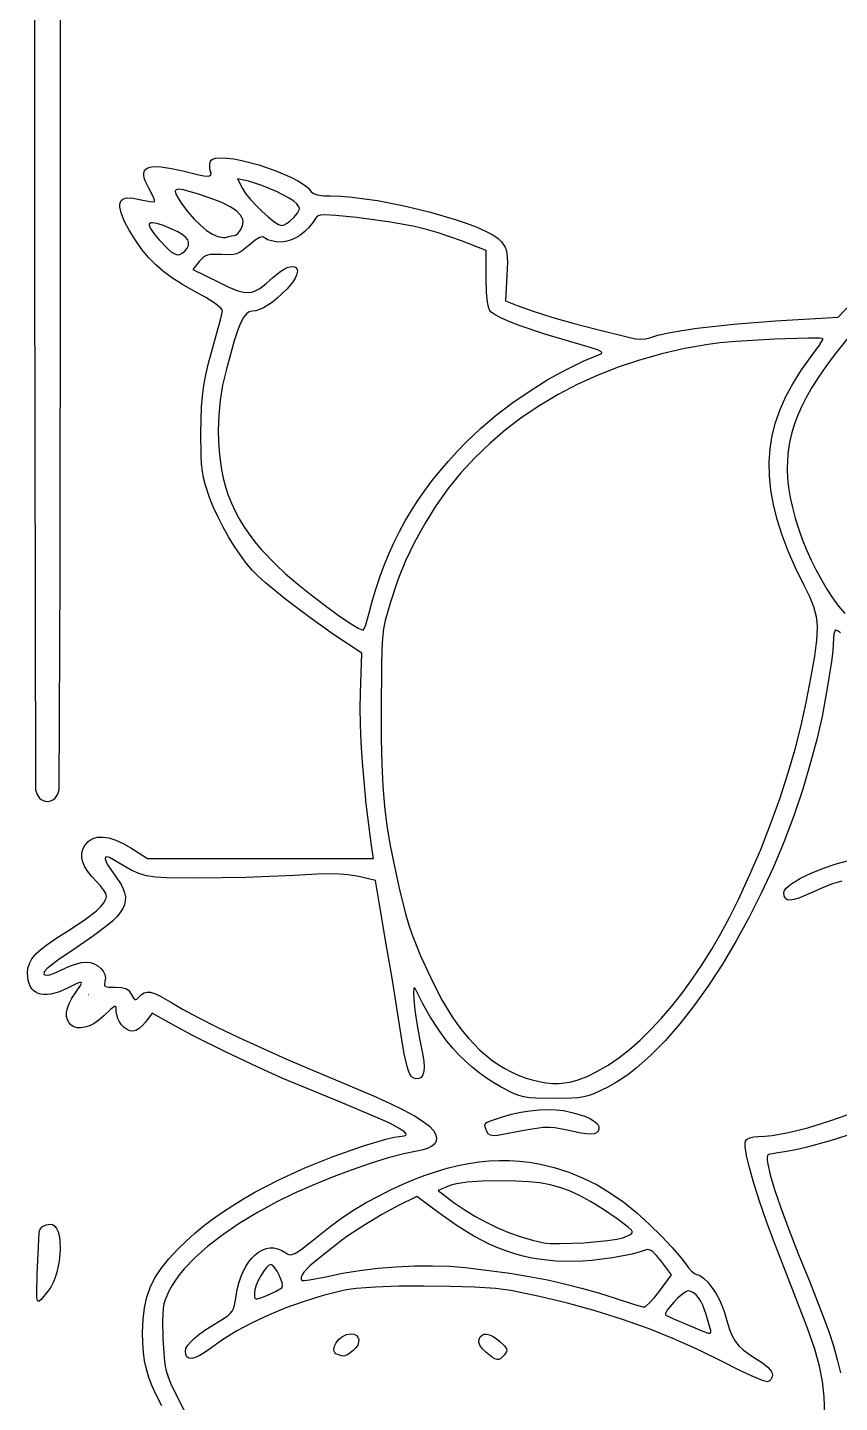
# Model space of a CAD drawing. Header units: millimetres. Extents: x 232 to 266, y 0 to 290.
# Drawn here: x 233.89 to 249.69, y 59.33 to 86.09 of the extents above; entities that cross this region are included whole.
import ezdxf

# ---------------------------------------------------------------- set-up
doc = ezdxf.new("R2010")
doc.units = ezdxf.units.MM
doc.layers.add('Surface_Engraving', color=5, linetype='CONTINUOUS')

msp = doc.modelspace()

# ---------------------------------------------------------------- linework, layer by layer
at = {"layer": 'Surface_Engraving'}
msp.add_line((235.08291, 67.269531), (235.087457, 67.275299), dxfattribs=at)
for points in [[(234.036454, 96.335376), (234.032168, 81.623958), (234.049042, 71.254058), (234.049042, 71.254058), (234.078542, 71.164766), (234.130074, 71.092954), (234.162534, 71.06563), (234.198621, 71.045109), (234.237707, 71.032202), (234.279165, 71.027719), (234.321153, 71.032326), (234.360702, 71.045613), (234.397165, 71.066781), (234.429897, 71.095029), (234.481573, 71.169568), (234.510555, 71.262832), (234.527956, 75.449534), (234.532711, 81.921536), (234.532711, 96.06358)], [(236.503963, 59.267031), (236.403189, 59.468609), (236.321329, 59.650578), (236.256694, 59.819431), (236.207596, 59.981659), (236.172347, 60.143753), (236.149259, 60.312207), (236.136644, 60.493511), (236.132814, 60.694157), (236.140845, 60.946363), (236.166549, 61.173463), (236.212343, 61.381138), (236.280641, 61.575069), (236.373861, 61.760938), (236.494419, 61.944427), (236.64473, 62.131218), (236.827212, 62.326991), (236.980196, 62.475752), (237.142382, 62.62109), (237.313864, 62.763057), (237.494741, 62.901708), (237.685108, 63.037097), (237.885063, 63.169276), (238.094701, 63.298299), (238.314119, 63.42422), (238.782683, 63.66697), (239.291527, 63.897954), (239.841423, 64.117599), (240.433144, 64.326335), (240.865305, 64.457123), (241.02644, 64.496908), (241.120857, 64.51152), (241.223984, 64.520753), (241.250682, 64.532489), (241.260509, 64.549144), (241.253243, 64.570848), (241.228665, 64.597731), (241.126685, 64.66755), (240.952802, 64.759639), (240.70525, 64.875036), (239.982069, 65.1799), (238.862536, 65.639184), (238.360236, 65.863379), (237.744509, 66.156658), (237.144281, 66.456172), (236.688476, 66.699069), (236.316535, 66.910499), (236.187351, 66.734577), (236.128302, 66.666269), (236.063015, 66.610331), (235.999429, 66.572536), (235.945478, 66.558654), (235.887162, 66.567695), (235.82958, 66.593096), (235.774902, 66.632276), (235.725298, 66.682654), (235.68294, 66.741648), (235.649997, 66.806676), (235.628639, 66.875158), (235.621038, 66.944512), (235.615683, 67.024159), (235.605311, 67.040905), (235.586541, 67.041122), (235.513996, 66.988532), (235.378433, 66.859519), (235.282017, 66.774833), (235.187951, 66.709875), (235.097498, 66.663632), (235.01192, 66.635089), (234.932479, 66.623234), (234.860437, 66.627053), (234.797056, 66.645532), (234.743598, 66.677657), (234.701325, 66.722414), (234.6715, 66.778791), (234.655384, 66.845774), (234.654239, 66.922348), (234.669329, 67.007501), (234.701913, 67.100218), (234.753256, 67.199486), (234.824618, 67.304292), (234.926752, 67.447106), (234.945431, 67.486421), (234.940734, 67.505284), (234.911325, 67.504398), (234.855863, 67.48447), (234.661437, 67.390308), (234.494413, 67.317541), (234.344535, 67.277465), (234.276518, 67.269493), (234.213381, 67.269464), (234.155319, 67.2773), (234.102531, 67.292924), (234.055214, 67.31626), (234.013566, 67.347229), (233.977783, 67.385757), (233.948063, 67.431765), (233.924604, 67.485177), (233.907603, 67.545916), (233.897258, 67.613905), (233.893766, 67.689067), (233.902283, 67.786459), (233.929885, 67.878679), (233.979652, 67.968964), (234.054661, 68.060554), (234.157991, 68.156689), (234.29272, 68.260609), (234.461925, 68.375552), (234.668685, 68.504758), (234.995765, 68.71715), (235.12623, 68.813586), (235.23402, 68.902961), (235.318671, 68.984861), (235.379714, 69.058868), (235.416682, 69.124569), (235.429108, 69.181547), (235.414333, 69.236089), (235.374103, 69.307706), (235.314561, 69.387099), (235.241849, 69.46497), (235.1445, 69.565808), (235.06656, 69.663183), (235.008041, 69.757059), (234.968954, 69.847402), (234.949312, 69.934177), (234.949125, 70.01735), (234.968405, 70.096886), (235.007163, 70.17275), (235.072767, 70.248805), (235.153755, 70.301315), (235.249052, 70.330337), (235.357585, 70.335929), (235.478279, 70.318148), (235.61006, 70.277052), (235.751853, 70.212697), (235.902584, 70.125141), (236.227344, 69.917235), (238.425163, 69.917235), (240.622998, 69.917235), (240.586071, 70.173131), (240.484369, 70.985194), (240.411382, 71.79157), (240.387118, 72.172585), (240.371787, 72.528128), (240.365973, 72.850183), (240.37026, 73.130733), (240.399284, 73.913252), (239.849375, 74.279334), (239.383315, 74.605709), (238.918959, 74.957631), (238.524473, 75.281466), (238.374734, 75.41609), (238.268025, 75.523579), (238.154199, 75.659875), (238.037353, 75.817487), (237.920525, 75.991263), (237.806753, 76.176052), (237.699077, 76.3667), (237.600535, 76.558055), (237.514166, 76.744965), (237.443009, 76.922277), (237.349396, 77.202537), (237.318544, 77.32711), (237.296472, 77.45489), (237.28179, 77.596059), (237.273104, 77.760802), (237.268155, 78.20174), (237.278755, 78.705206), (237.294884, 78.916077), (237.321186, 79.118343), (237.35988, 79.325983), (237.41318, 79.552976), (237.572468, 80.120927), (237.649466, 80.397141), (237.688377, 80.567151), (237.681004, 80.593399), (237.653928, 80.627555), (237.544, 80.71723), (237.365266, 80.831461), (237.124399, 80.965536), (236.907361, 81.086417), (236.715229, 81.207743), (236.544238, 81.333064), (236.390623, 81.465931), (236.250617, 81.609893), (236.120455, 81.768502), (235.996371, 81.945308), (235.8746, 82.143861), (235.77723, 82.326909), (235.715563, 82.478156), (235.68972, 82.597915), (235.690269, 82.646084), (235.69982, 82.686498), (235.718386, 82.719196), (235.745983, 82.744217), (235.782626, 82.761601), (235.828329, 82.771386), (235.946979, 82.768317), (236.102052, 82.735321), (236.276195, 82.697949), (236.335703, 82.693119), (236.365318, 82.699111), (236.365597, 82.728554), (236.345214, 82.787597), (236.256718, 82.96021), (236.184674, 83.103225), (236.164799, 83.163431), (236.155845, 83.216178), (236.157929, 83.26152), (236.171168, 83.299515), (236.195678, 83.330217), (236.231577, 83.353682), (236.278982, 83.369967), (236.338009, 83.379127), (236.4914, 83.376297), (236.692685, 83.345637), (236.9428, 83.287595), (237.2257, 83.219315), (237.321354, 83.202245), (237.390192, 83.196555), (237.435001, 83.202245), (237.458566, 83.219315), (237.463674, 83.247765), (237.453111, 83.287595), (237.441866, 83.332806), (237.438464, 83.384965), (237.442847, 83.43762), (237.454957, 83.484316), (237.468502, 83.505811), (237.490603, 83.523066), (237.558284, 83.545516), (237.653615, 83.552994), (237.772213, 83.546825), (237.909694, 83.528336), (238.061676, 83.498854), (238.391605, 83.412216), (238.726931, 83.297526), (239.032587, 83.165396), (239.163329, 83.096108), (239.273503, 83.026439), (239.358725, 82.957718), (239.414612, 82.891269), (239.431461, 82.873168), (239.458237, 82.8569), (239.538415, 82.830578), (239.648825, 82.813734), (239.78315, 82.807801), (239.987851, 82.801657), (240.211712, 82.783935), (240.450728, 82.755705), (240.700897, 82.718035), (241.218677, 82.618647), (241.733024, 82.494318), (242.211911, 82.353595), (242.428048, 82.279757), (242.623309, 82.205025), (242.793692, 82.130468), (242.935192, 82.057154), (243.043807, 81.986152), (243.115532, 81.91853), (243.183263, 81.814796), (243.204865, 81.759187), (243.219259, 81.69493), (243.229329, 81.522009), (243.219279, 81.259106), (243.191308, 80.765962), (243.420485, 80.676207), (243.729076, 80.565802), (244.113136, 80.444059), (244.528027, 80.324461), (244.929111, 80.220494), (245.610705, 80.051895), (245.71835, 80.031015), (245.822935, 80.023738), (245.918396, 80.030098), (245.998669, 80.050125), (246.155842, 80.09905), (246.365381, 80.147022), (246.62238, 80.193385), (246.921936, 80.237483), (247.629096, 80.316256), (248.447622, 80.37809), (249.663105, 80.450937), (249.919321, 80.717758)], [(249.972252, 80.198527), (249.587305, 79.712831), (249.424289, 79.490814), (249.279804, 79.280648), (249.153021, 79.080805), (249.043109, 78.88976), (248.949237, 78.705983), (248.870575, 78.527949), (248.806293, 78.354129), (248.755561, 78.182997), (248.717548, 78.013025), (248.691423, 77.842687), (248.676358, 77.670454), (248.67152, 77.4948), (248.678312, 77.319994), (248.698168, 77.135457), (248.730315, 76.943021), (248.773975, 76.744523), (248.828373, 76.541796), (248.892733, 76.336676), (248.96628, 76.130997), (249.048238, 75.926594), (249.13783, 75.725301), (249.234281, 75.528954), (249.336816, 75.339386), (249.444658, 75.158434), (249.557031, 74.98793), (249.67316, 74.829711), (249.79227, 74.68561)], [(249.709889, 74.30698), (249.653848, 74.348209), (249.619143, 74.363351), (249.608679, 74.357802), (249.598878, 74.341898), (249.582138, 74.283487), (249.570658, 74.19704), (249.566179, 74.091479), (249.557322, 73.952958), (249.533513, 73.75203), (249.453293, 73.234406), (249.350015, 72.681512), (249.248178, 72.236258), (249.127082, 71.788448), (248.975097, 71.269035), (248.80134, 70.751498), (248.607782, 70.238996), (248.396391, 69.734684), (248.169137, 69.241721), (247.927991, 68.763264), (247.674922, 68.30247), (247.4119, 67.862496), (247.140894, 67.446499), (246.863875, 67.057638), (246.582812, 66.699068), (246.299675, 66.373948), (246.016434, 66.085434), (245.735059, 65.836684), (245.595687, 65.728207), (245.457519, 65.630856), (245.320803, 65.545024), (245.185784, 65.471106), (244.9269, 65.347806), (244.821185, 65.308268), (244.71804, 65.280654), (244.607529, 65.262854), (244.479714, 65.252754), (244.132431, 65.247209), (243.784093, 65.252479), (243.657888, 65.262339), (243.550343, 65.279922), (243.45147, 65.307409), (243.351283, 65.346982), (243.107017, 65.471106), (242.962674, 65.554301), (242.820766, 65.646583), (242.681806, 65.747515), (242.546309, 65.856663), (242.414787, 65.973593), (242.287753, 66.09787), (242.165723, 66.229059), (242.049208, 66.366725), (241.901717, 66.571899), (241.729472, 66.841112), (241.576013, 67.103328), (241.48488, 67.287507), (241.438337, 67.387351), (241.422088, 67.401705), (241.410372, 67.394168), (241.400088, 67.318886), (241.406593, 67.172434), (241.42899, 66.96574), (241.466387, 66.709733), (241.517888, 66.415342), (241.582599, 66.093495), (241.603495, 65.969681), (241.610142, 65.863008), (241.603158, 65.774842), (241.583164, 65.706546), (241.550778, 65.659485), (241.50662, 65.635024), (241.45131, 65.634526), (241.385466, 65.659357), (241.356429, 65.68356), (241.328999, 65.725498), (241.302575, 65.787389), (241.276556, 65.871446), (241.223326, 66.114925), (241.164498, 66.473661), (240.993779, 67.550239), (240.872104, 68.253929), (240.735046, 69.064723), (240.662244, 69.491689), (240.336249, 69.569892), (240.134962, 69.60344), (239.875098, 69.617819), (239.531524, 69.61345), (239.079109, 69.590751), (238.139608, 69.550244), (237.188365, 69.533393), (236.590165, 69.541104), (236.380941, 69.556334), (236.209337, 69.584118), (236.05863, 69.628182), (235.912096, 69.692256), (235.753012, 69.780065), (235.564655, 69.895339), (235.490758, 69.935911), (235.439053, 69.952077), (235.409456, 69.944818), (235.401886, 69.915115), (235.416261, 69.863948), (235.452498, 69.792297), (235.59023, 69.591469), (235.713166, 69.410075), (235.75512, 69.32694), (235.783298, 69.247412), (235.797123, 69.17041), (235.79602, 69.09486), (235.779414, 69.019682), (235.74673, 68.9438), (235.697391, 68.866136), (235.630823, 68.785613), (235.546449, 68.701153), (235.443695, 68.611678), (235.180742, 68.413377), (234.83736, 68.182089), (234.485999, 67.943077), (234.364318, 67.850779), (234.278112, 67.776114), (234.226986, 67.718702), (234.210545, 67.678163), (234.215209, 67.664103), (234.228395, 67.654118), (234.280141, 67.646188), (234.325763, 67.656283), (234.4008, 67.683771), (234.597471, 67.774136), (234.709407, 67.823817), (234.828801, 67.864501), (234.941365, 67.891988), (235.032813, 67.902084), (235.115742, 67.89322), (235.19337, 67.868383), (235.263082, 67.830206), (235.32226, 67.781323), (235.368288, 67.724365), (235.398547, 67.661967), (235.410421, 67.59676), (235.401292, 67.531378), (235.388619, 67.466591), (235.394265, 67.445226), (235.409823, 67.430086), (235.476453, 67.415095), (235.600057, 67.414845), (235.719782, 67.411863), (235.804619, 67.390983), (235.837285, 67.372356), (235.865226, 67.347483), (235.912258, 67.276643), (235.953962, 67.203118), (235.987567, 67.172516), (236.004218, 67.17242), (236.022309, 67.181984), (236.067429, 67.228667), (236.113749, 67.274903), (236.164237, 67.304955), (236.221132, 67.31844), (236.286672, 67.314975), (236.363096, 67.294179), (236.452642, 67.255669), (236.680053, 67.123975), (236.906913, 66.990243), (237.213602, 66.826399), (237.584281, 66.639924), (238.003115, 66.4383), (238.921898, 66.019521), (239.390174, 65.817328), (239.843256, 65.629907), (240.621766, 65.302629), (240.936343, 65.159031), (241.202021, 65.028337), (241.419464, 64.910205), (241.589336, 64.804294), (241.712302, 64.710261), (241.789024, 64.627764), (241.831074, 64.553532), (241.849201, 64.485521), (241.843663, 64.424055), (241.814719, 64.369461), (241.762629, 64.322063), (241.68765, 64.282188), (241.590042, 64.250163), (241.470063, 64.226311), (241.215407, 64.175478), (240.907074, 64.093394), (240.559812, 63.985399), (240.188366, 63.856832), (239.807486, 63.713032), (239.431918, 63.559338), (239.076409, 63.401089), (238.755707, 63.243623), (238.367996, 63.031217), (238.012396, 62.814609), (237.6905, 62.595112), (237.403898, 62.374039), (237.154184, 62.152705), (236.94295, 61.932422), (236.852259, 61.823086), (236.771786, 61.714505), (236.701729, 61.606844), (236.642286, 61.500267), (236.569602, 61.335208), (236.546508, 61.253843), (236.531116, 61.164043), (236.520039, 60.931497), (236.529582, 60.582292), (236.550831, 60.211999), (236.56767, 60.074083), (236.592576, 59.952216), (236.628493, 59.834819), (236.678365, 59.710314), (236.831744, 59.393667), (237.124155, 58.830925)], [(249.734567, 69.480497), (249.553909, 69.426191), (249.372135, 69.354946), (249.170006, 69.263657), (248.898237, 69.148508), (248.800494, 69.119263), (248.725326, 69.108861), (248.670588, 69.117267), (248.634142, 69.144448), (248.613844, 69.190372), (248.607554, 69.255004), (248.6181, 69.293365), (248.648475, 69.336038), (248.696785, 69.382182), (248.761135, 69.430957), (248.930379, 69.533035), (249.141051, 69.635543), (249.377997, 69.731752), (249.626061, 69.814936), (249.870088, 69.878366)], [(249.403971, 59.103353), (249.392632, 59.441721), (249.362199, 59.741848), (249.303727, 60.040499), (249.208269, 60.374441), (249.066878, 60.780441), (248.610514, 61.955675), (248.430564, 62.421176), (248.271241, 62.855027), (248.134594, 63.250487), (248.022671, 63.600814), (247.937519, 63.899266), (247.881185, 64.139101), (247.855719, 64.313577), (247.855201, 64.374198), (247.863167, 64.415952), (247.893184, 64.455314), (247.9471, 64.485451), (248.0207, 64.504731), (248.109771, 64.51152), (248.236864, 64.516221), (248.377291, 64.530337), (248.698364, 64.586885), (249.073432, 64.681312), (249.502939, 64.813765), (249.987328, 64.984391)], [(249.975567, 64.576607), (249.506984, 64.428344), (249.035374, 64.297285), (248.841647, 64.251044), (248.699017, 64.22451), (248.45493, 64.187967), (248.310946, 64.159674), (248.292492, 64.142364), (248.283709, 64.105032), (248.284493, 64.048008), (248.294736, 63.971623), (248.343175, 63.762083), (248.428173, 63.47905), (248.54888, 63.12516), (248.704444, 62.70305), (248.894013, 62.215356), (249.116735, 61.664714), (249.375326, 61.008821), (249.48088, 60.713725), (249.571189, 60.435027), (249.64669, 60.168596), (249.707822, 59.910304)]]:
    msp.add_lwpolyline(points, dxfattribs=at)
for points in [[(237.927044, 82.040115), (237.954318, 82.050095), (237.986822, 82.077269), (238.020482, 82.117486), (238.051223, 82.166598), (238.07219, 82.213553), (238.084088, 82.259368), (238.086778, 82.304157), (238.080121, 82.348034), (238.063976, 82.391113), (238.038205, 82.433507), (237.957225, 82.516696), (237.836066, 82.598511), (237.673613, 82.679864), (237.468751, 82.761663), (237.220363, 82.84482), (236.926974, 82.926239), (236.838751, 82.938431), (236.78645, 82.929932), (236.773055, 82.91753), (236.767781, 82.899484), (236.780449, 82.845829), (236.822163, 82.767707), (236.890629, 82.663862), (237.011385, 82.501296), (237.134089, 82.358627), (237.256493, 82.237492), (237.37635, 82.139528), (237.491412, 82.066373), (237.59943, 82.019663), (237.698158, 82.001036), (237.743336, 82.002765), (237.785348, 82.012129), (237.862119, 82.031896), (237.927044, 82.040115)], [(239.073814, 82.390098), (239.148756, 82.476659), (239.181298, 82.539554), (239.182744, 82.566968), (239.17488, 82.594277), (239.132943, 82.656324), (239.075726, 82.708088), (238.986247, 82.767629), (238.74045, 82.896143), (238.455447, 83.014056), (238.316961, 83.060347), (238.191134, 83.09356), (237.978391, 83.139948), (238.074264, 82.954565), (238.135309, 82.859429), (238.225465, 82.747497), (238.335114, 82.627857), (238.454637, 82.509595), (238.574414, 82.401796), (238.684826, 82.313547), (238.776256, 82.253934), (238.839083, 82.232044), (238.884289, 82.244515), (238.943614, 82.278472), (239.009355, 82.328728), (239.073814, 82.390098)], [(240.542735, 74.69922), (240.607573, 74.943401), (240.678442, 75.18086), (240.755566, 75.411994), (240.83917, 75.637195), (240.929478, 75.856859), (241.026713, 76.071379), (241.1311, 76.281152), (241.242862, 76.48657), (241.362224, 76.688028), (241.48941, 76.885922), (241.624644, 77.080645), (241.76815, 77.272592), (241.920152, 77.462157), (242.080874, 77.649735), (242.25054, 77.83572), (242.429374, 78.020508), (242.708329, 78.284075), (243.012608, 78.541175), (243.336223, 78.787883), (243.673182, 79.020273), (244.017497, 79.234418), (244.363177, 79.426392), (244.704232, 79.592271), (245.034673, 79.728127), (245.062953, 79.743395), (245.068149, 79.76078), (245.04832, 79.781121), (245.001525, 79.805256), (244.81927, 79.868264), (244.505853, 79.956511), (243.956958, 80.116472), (243.478249, 80.279754), (243.279477, 80.357337), (243.115368, 80.429386), (242.991627, 80.49378), (242.913959, 80.548397), (242.889428, 80.57819), (242.868979, 80.619129), (242.839322, 80.741146), (242.822993, 80.927841), (242.817994, 81.192607), (242.817994, 81.747582), (242.338415, 81.932476), (242.1099, 82.016456), (241.885083, 82.090143), (241.658201, 82.154822), (241.42349, 82.211772), (241.175185, 82.262277), (240.907522, 82.307617), (240.291066, 82.387932), (239.894571, 82.428866), (239.664892, 82.439938), (239.596199, 82.433843), (239.549519, 82.419763), (239.518288, 82.397523), (239.495943, 82.36695), (239.433541, 82.272646), (239.360599, 82.186035), (239.279332, 82.108622), (239.191958, 82.04191), (239.100693, 81.987404), (239.007753, 81.946609), (238.915355, 81.921028), (238.825716, 81.912167), (238.72815, 81.917965), (238.637216, 81.933753), (238.563077, 81.95712), (238.515894, 81.985655), (238.494006, 82.0022), (238.469214, 82.010068), (238.44058, 82.008855), (238.407168, 81.998158), (238.322258, 81.946693), (238.206988, 81.852443), (238.073036, 81.744288), (238.015836, 81.709102), (237.959809, 81.684674), (237.900949, 81.669626), (237.835247, 81.662583), (237.667288, 81.666998), (237.505697, 81.672295), (237.445417, 81.667396), (237.395056, 81.65629), (237.351798, 81.638096), (237.312828, 81.611932), (237.236477, 81.532168), (237.109933, 81.376083), (237.61382, 81.128305), (237.809102, 81.035107), (237.966334, 80.970131), (238.095468, 80.934269), (238.206459, 80.928416), (238.25826, 80.937022), (238.309259, 80.953465), (238.413824, 81.010309), (238.530106, 81.099842), (238.668059, 81.222957), (238.819306, 81.344011), (238.886801, 81.385035), (238.947974, 81.413787), (239.002148, 81.430816), (239.048645, 81.436669), (239.08679, 81.431894), (239.115903, 81.417038), (239.135308, 81.392651), (239.144328, 81.359278), (239.142286, 81.317469), (239.128504, 81.267771), (239.102304, 81.210732), (239.063011, 81.146899), (239.009946, 81.07682), (238.942433, 81.001044), (238.749957, 80.818026), (238.657779, 80.744104), (238.569286, 80.682534), (238.485214, 80.633786), (238.406297, 80.598328), (238.333269, 80.576631), (238.266866, 80.569165), (238.207309, 80.556756), (238.150921, 80.516803), (238.095619, 80.444634), (238.039323, 80.335578), (237.979952, 80.184961), (237.915426, 79.988112), (237.762581, 79.437028), (237.690174, 79.125541), (237.641161, 78.833227), (237.613452, 78.544234), (237.604955, 78.242711), (237.608845, 78.042428), (237.620177, 77.850291), (237.639241, 77.665622), (237.66633, 77.487743), (237.701733, 77.315975), (237.745742, 77.149641), (237.798647, 76.988061), (237.86074, 76.830558), (237.932311, 76.676454), (238.013652, 76.525071), (238.105053, 76.375729), (238.206805, 76.227751), (238.319199, 76.08046), (238.442526, 75.933175), (238.723144, 75.635917), (238.914559, 75.458532), (239.15145, 75.256778), (239.414063, 75.045457), (239.682644, 74.839367), (239.93744, 74.653311), (240.158697, 74.502089), (240.326661, 74.400502), (240.384485, 74.372947), (240.421577, 74.363351), (240.442648, 74.389853), (240.472514, 74.462013), (240.542735, 74.69922)], [(236.951665, 81.733055), (236.999502, 81.790801), (237.025256, 81.846686), (237.028709, 81.901087), (237.009646, 81.954379), (236.96785, 82.006938), (236.903105, 82.05914), (236.815195, 82.111359), (236.703902, 82.163973), (236.537592, 82.231236), (236.410622, 82.272673), (236.322576, 82.287948), (236.293019, 82.285671), (236.273038, 82.276727), (236.26258, 82.261074), (236.261593, 82.238672), (236.287825, 82.173449), (236.351317, 82.080723), (236.451654, 81.960157), (236.628711, 81.773384), (236.697678, 81.715471), (236.757096, 81.679621), (236.809584, 81.664645), (236.857762, 81.669352), (236.90425, 81.692551), (236.951665, 81.733055)], [(244.583705, 65.604471), (244.782756, 65.679361), (244.985105, 65.777649), (245.189965, 65.898454), (245.396549, 66.040897), (245.604071, 66.204097), (245.811745, 66.387175), (246.018783, 66.589249), (246.224399, 66.80944), (246.427806, 67.046869), (246.628219, 67.300653), (246.824849, 67.569915), (247.016912, 67.853772), (247.203619, 68.151346), (247.384185, 68.461757), (247.557822, 68.784123), (247.723745, 69.117565), (247.947666, 69.604246), (248.157088, 70.095857), (248.350826, 70.58895), (248.527695, 71.080077), (248.686511, 71.565789), (248.826089, 72.042639), (248.945243, 72.507177), (249.04279, 72.955955), (249.139751, 73.459688), (249.208368, 73.855479), (249.24824, 74.165975), (249.258964, 74.413824), (249.25327, 74.521334), (249.240138, 74.621674), (249.219518, 74.717676), (249.19136, 74.812172), (249.112227, 75.007966), (249.002338, 75.231703), (248.836784, 75.570778), (248.694143, 75.896376), (248.574446, 76.209601), (248.477721, 76.511559), (248.403997, 76.803353), (248.353304, 77.086091), (248.32567, 77.360876), (248.321126, 77.628813), (248.339701, 77.891009), (248.381423, 78.148567), (248.446322, 78.402593), (248.534428, 78.654193), (248.645769, 78.90447), (248.780375, 79.154531), (248.938274, 79.40548), (249.119497, 79.658423), (249.300109, 79.905817), (249.375225, 80.027175), (249.35512, 80.035051), (249.297833, 80.039988), (249.089888, 80.041911), (248.427738, 80.019971), (247.67957, 79.975129), (247.364102, 79.948422), (247.136177, 79.921155), (246.677621, 79.838458), (246.232032, 79.736355), (245.799897, 79.615154), (245.3817, 79.475159), (244.977925, 79.316678), (244.58906, 79.140017), (244.215587, 78.945483), (243.857994, 78.733382), (243.516764, 78.504021), (243.192383, 78.257705), (242.885336, 77.994743), (242.596109, 77.715439), (242.325186, 77.4201), (242.073052, 77.109034), (241.840194, 76.782546), (241.627095, 76.440943), (241.414609, 76.058035), (241.2464, 75.707728), (241.100676, 75.340189), (240.955647, 74.905584), (240.853238, 74.550214), (240.821225, 74.387215), (240.799346, 74.203239), (240.785606, 73.975208), (240.77801, 73.680047), (240.773269, 72.796025), (240.775673, 72.238285), (240.786134, 71.755045), (240.806696, 71.326473), (240.839403, 70.932737), (240.886298, 70.554003), (240.949424, 70.17044), (241.030826, 69.762215), (241.132547, 69.309495), (241.253537, 68.825629), (241.313035, 68.623323), (241.377818, 68.430891), (241.452347, 68.235925), (241.541084, 68.026016), (241.77903, 67.51174), (241.962712, 67.155904), (242.15717, 66.836233), (242.258566, 66.689829), (242.362808, 66.552309), (242.469946, 66.423621), (242.580031, 66.303712), (242.693114, 66.192531), (242.809244, 66.090024), (242.928473, 65.996139), (243.05085, 65.910824), (243.176428, 65.834026), (243.305255, 65.765694), (243.437383, 65.705774), (243.572863, 65.654215), (243.713835, 65.609956), (243.849308, 65.57663), (243.979943, 65.554207), (244.106403, 65.542652), (244.229347, 65.541933), (244.349438, 65.552018), (244.467337, 65.572875), (244.583705, 65.604471)], [(242.827119, 64.606782), (242.795995, 64.697836), (242.792789, 64.728472), (242.799843, 64.75266), (242.818673, 64.773008), (242.850796, 64.792125), (242.960987, 64.837103), (243.131635, 64.895525), (243.30977, 64.944524), (243.491509, 64.983597), (243.672969, 65.012242), (243.850268, 65.029959), (244.019525, 65.036246), (244.176856, 65.030601), (244.318379, 65.012522), (244.480911, 64.978408), (244.623968, 64.940002), (244.746442, 64.897881), (244.847226, 64.852622), (244.925211, 64.804802), (244.97929, 64.754999), (245.008355, 64.703789), (245.011296, 64.651751), (244.995622, 64.610934), (244.965733, 64.58149), (244.919309, 64.563383), (244.854034, 64.55658), (244.767588, 64.561043), (244.657655, 64.576737), (244.358053, 64.64168), (244.150872, 64.681506), (244.047535, 64.68718), (243.927755, 64.681983), (243.589029, 64.634835), (243.035025, 64.531783), (242.957035, 64.523344), (242.89786, 64.5325), (242.855291, 64.560048), (242.827119, 64.606782)], [(247.42137, 60.126594), (246.963149, 60.35361), (246.483158, 60.567054), (245.984107, 60.766016), (245.468706, 60.949585), (244.939663, 61.116851), (244.39969, 61.266904), (243.851494, 61.398832), (243.297787, 61.511726), (242.996269, 61.55024), (242.590049, 61.577903), (242.116291, 61.594685), (241.612158, 61.600557), (241.114815, 61.595488), (240.661427, 61.579448), (240.289157, 61.552407), (240.145055, 61.534752), (240.03517, 61.514335), (239.646523, 61.413145), (239.274041, 61.299281), (238.918722, 61.17318), (238.58156, 61.03528), (238.263553, 60.886018), (237.965696, 60.725832), (237.688986, 60.555157), (237.434419, 60.374432), (237.328787, 60.299229), (237.235446, 60.244022), (237.154949, 60.208858), (237.08785, 60.193781), (237.034699, 60.198839), (236.99605, 60.224077), (236.972456, 60.269541), (236.964468, 60.335277), (236.976806, 60.387048), (237.012854, 60.447888), (237.071159, 60.516523), (237.150271, 60.591682), (237.248738, 60.672094), (237.365109, 60.756486), (237.645758, 60.932123), (237.789975, 61.023258), (237.838759, 61.065442), (237.875452, 61.110638), (237.902645, 61.162797), (237.922931, 61.22587), (237.953153, 61.400563), (237.975545, 61.533703), (238.005952, 61.658753), (238.043737, 61.775156), (238.088264, 61.882353), (238.138898, 61.979785), (238.195002, 62.066894), (238.255942, 62.143122), (238.321081, 62.207909), (238.389784, 62.260698), (238.461414, 62.300929), (238.535336, 62.328045), (238.610914, 62.341487), (238.687513, 62.340695), (238.764496, 62.325112), (238.841228, 62.29418), (238.917072, 62.247339), (238.956615, 62.222463), (238.995669, 62.209914), (239.039046, 62.212012), (239.091553, 62.231078), (239.158, 62.269432), (239.243194, 62.329396), (239.489061, 62.523437), (239.784854, 62.758251), (240.03035, 62.939905), (240.253682, 63.088199), (240.48298, 63.222932), (240.721881, 63.351767), (240.955862, 63.469462), (241.185151, 63.576067), (241.409972, 63.671633), (241.630553, 63.75621), (241.84712, 63.82985), (242.059897, 63.892602), (242.269113, 63.944519), (242.474992, 63.985649), (242.677761, 64.016044), (242.877647, 64.035755), (243.074874, 64.044832), (243.26967, 64.043326), (243.46226, 64.031288), (243.652871, 64.008768), (243.841729, 63.975817), (244.139927, 63.904364), (244.426811, 63.812928), (244.703925, 63.700665), (244.972808, 63.566735), (245.235005, 63.410293), (245.492055, 63.230498), (245.7455, 63.026506), (245.996884, 62.797476), (246.226925, 62.568895), (246.435157, 62.34959), (246.598686, 62.164469), (246.694623, 62.038441), (246.752559, 61.955428), (246.812641, 61.887448), (246.867773, 61.841515), (246.91086, 61.824645), (246.94087, 61.819858), (246.973961, 61.806), (247.047176, 61.754103), (247.126089, 61.675011), (247.206281, 61.574781), (247.283332, 61.459467), (247.352825, 61.335129), (247.410341, 61.207821), (247.451461, 61.0836), (247.501631, 60.902092), (247.550727, 60.75261), (247.602588, 60.629416), (247.661051, 60.526768), (247.729953, 60.438928), (247.813132, 60.360156), (247.914425, 60.284712), (248.037671, 60.206856), (248.189681, 60.1082), (248.297725, 60.020062), (248.362234, 59.942029), (248.378298, 59.906673), (248.383641, 59.873689), (248.376069, 59.823678), (248.355454, 59.780948), (248.324944, 59.750034), (248.287692, 59.735472), (248.189645, 59.762678), (247.993625, 59.845492), (247.728059, 59.971076), (247.42137, 60.126594)], [(245.474808, 62.538605), (245.608989, 62.598726), (245.649808, 62.62739), (245.664799, 62.650241), (245.641929, 62.684591), (245.579061, 62.743045), (245.367794, 62.907146), (245.099919, 63.092307), (244.844361, 63.248292), (244.632168, 63.359903), (244.437431, 63.449467), (244.250691, 63.519141), (244.062489, 63.571082), (243.863365, 63.607446), (243.643861, 63.630391), (243.394516, 63.642073), (243.105872, 63.644648), (242.735403, 63.637724), (242.447958, 63.61986), (242.236695, 63.590402), (242.157494, 63.571122), (242.094772, 63.548699), (241.883342, 63.455954), (242.197069, 63.222031), (242.389975, 63.08749), (242.597018, 62.960304), (242.814651, 62.842066), (243.039328, 62.734366), (243.267501, 62.638798), (243.495623, 62.556955), (243.720147, 62.490427), (243.937526, 62.440809), (244.064103, 62.428661), (244.249298, 62.426014), (244.71578, 62.444147), (245.177456, 62.48506), (245.356642, 62.510888), (245.474808, 62.538605)], [(246.186722, 61.500206), (246.420767, 61.815353), (246.226457, 62.07958), (246.132337, 62.197175), (246.053474, 62.271913), (246.018741, 62.293976), (245.986596, 62.306242), (245.956629, 62.309017), (245.928431, 62.302607), (245.809331, 62.263226), (245.654018, 62.223719), (245.275023, 62.150846), (244.87199, 62.097036), (244.686628, 62.081357), (244.52546, 62.075338), (244.169021, 62.086041), (243.833005, 62.122828), (243.67083, 62.151657), (243.511569, 62.187791), (243.354493, 62.231491), (243.19887, 62.28302), (243.04397, 62.342639), (242.889063, 62.410608), (242.576305, 62.572646), (242.254751, 62.771224), (241.918559, 63.008434), (241.466935, 63.344714), (241.100731, 63.162413), (240.787555, 62.992213), (240.435762, 62.780916), (240.124897, 62.57822), (240.009671, 62.495627), (239.934505, 62.433821), (239.569339, 62.144507), (239.386611, 61.994909), (239.268578, 61.871462), (239.234274, 61.820129), (239.216687, 61.776034), (239.215998, 61.73941), (239.232388, 61.710491), (239.278965, 61.7062), (239.382219, 61.718079), (239.697684, 61.78108), (240.01917, 61.848465), (240.359283, 61.903796), (240.711347, 61.94664), (241.068685, 61.97656), (241.424619, 61.993122), (241.772475, 61.995892), (242.105576, 61.984434), (242.417244, 61.958315), (242.868987, 61.904201), (243.278708, 61.847664), (243.655163, 61.786905), (244.00711, 61.720124), (244.343304, 61.645523), (244.672502, 61.561301), (245.003461, 61.46566), (245.344937, 61.3568), (245.702575, 61.242486), (245.888696, 61.1913), (245.932006, 61.213744), (246.002632, 61.279467), (246.090798, 61.378333), (246.186722, 61.500206)], [(234.082658, 61.834136), (234.119646, 62.639315), (234.126241, 62.672844), (234.140296, 62.704122), (234.187294, 62.757192), (234.253661, 62.79305), (234.33242, 62.806219), (234.382313, 62.7958), (234.424918, 62.76596), (234.460299, 62.718828), (234.488522, 62.656529), (234.50965, 62.581192), (234.52375, 62.494943), (234.531124, 62.29822), (234.511163, 62.083378), (234.464387, 61.867434), (234.431106, 61.764367), (234.391316, 61.667406), (234.345083, 61.578679), (234.292471, 61.500313), (234.158152, 61.335867), (234.117472, 61.306052), (234.102699, 61.30592), (234.091237, 61.316278), (234.077044, 61.370372), (234.072486, 61.472161), (234.082658, 61.834136)], [(238.841113, 61.567346), (238.853728, 61.603844), (238.846929, 61.662802), (238.824764, 61.7358), (238.791284, 61.814412), (238.750536, 61.890217), (238.70657, 61.954792), (238.663435, 61.999714), (238.625181, 62.016559), (238.584911, 61.999352), (238.53651, 61.952594), (238.484136, 61.883583), (238.431944, 61.799612), (238.384093, 61.70798), (238.344737, 61.615983), (238.318035, 61.530915), (238.308142, 61.460074), (238.312522, 61.381964), (238.322057, 61.360955), (238.339976, 61.351366), (238.368895, 61.352737), (238.411428, 61.364609), (238.547801, 61.41802), (238.732921, 61.502571), (238.841113, 61.567346)], [(247.174736, 60.77503), (247.093787, 61.046917), (247.066113, 61.140548), (247.031476, 61.22713), (246.991139, 61.304988), (246.946368, 61.372446), (246.898426, 61.427831), (246.84858, 61.469465), (246.798092, 61.495674), (246.748228, 61.504783), (246.696984, 61.48646), (246.627244, 61.437772), (246.547779, 61.368144), (246.467361, 61.286999), (246.394762, 61.20376), (246.338755, 61.127851), (246.308111, 61.068696), (246.305042, 61.048345), (246.311603, 61.035717), (246.459981, 60.964235), (246.736717, 60.844738), (247.012746, 60.731553), (247.159004, 60.679005), (247.177206, 60.684769), (247.186239, 60.704793), (247.185588, 60.735929), (247.174736, 60.77503)], [(239.923214, 60.267695), (239.89338, 60.284452), (239.872325, 60.306377), (239.85949, 60.332609), (239.854315, 60.362285), (239.864711, 60.42852), (239.899038, 60.498182), (239.95282, 60.564373), (240.021584, 60.620194), (240.100856, 60.658746), (240.186159, 60.67313), (240.24649, 60.664355), (240.292012, 60.6401), (240.322306, 60.603469), (240.336952, 60.557565), (240.33553, 60.505492), (240.317623, 60.450356), (240.282809, 60.395258), (240.23067, 60.343303), (240.137113, 60.272143), (240.069435, 60.239448), (240.038386, 60.235825), (240.00551, 60.239779), (239.923214, 60.267695)], [(242.810853, 60.311199), (242.737907, 60.382938), (242.691107, 60.449944), (242.6708, 60.511551), (242.677336, 60.567095), (242.702645, 60.615023), (242.735721, 60.647543), (242.776329, 60.664679), (242.824239, 60.666458), (242.879217, 60.652906), (242.94103, 60.624048), (243.009447, 60.579912), (243.084235, 60.520524), (243.17341, 60.4376), (243.215073, 60.376653), (243.219655, 60.350042), (243.214239, 60.32367), (243.175927, 60.264643), (243.100037, 60.189286), (243.064963, 60.172501), (243.028221, 60.170101), (242.987124, 60.182429), (242.938988, 60.209826), (242.810853, 60.311199)]]:
    msp.add_lwpolyline(points, close=True, dxfattribs=at)

doc.saveas('drawing.dxf')
